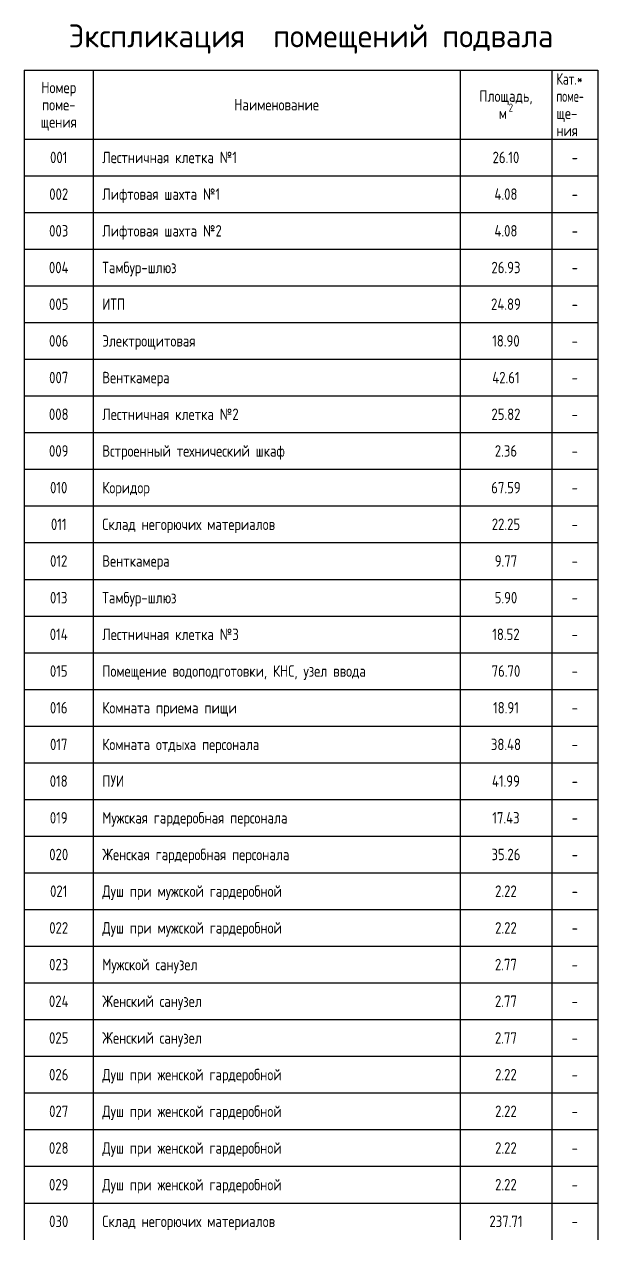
# Model space of a CAD drawing. Header units: millimetres. Extents: x -4830 to 49130, y -6610 to 27750.
# Drawn here: x 36630 to 49130, y -4084 to 22419 of the extents above; entities that cross this region are included whole.
import ezdxf
from ezdxf.enums import TextEntityAlignment as Align

# ---------------------------------------------------------------- set-up
doc = ezdxf.new("R2010")
doc.units = ezdxf.units.MM
doc.layers.add('текст', color=7, linetype='Continuous')
doc.styles.add('GOST-2.304_Type-B', font='GOST_Common.ttf')
doc.styles.add('ГОСТ 2.304', font='CS_Gost2304.shx')

msp = doc.modelspace()

# ---------------------------------------------------------------- linework, layer by layer
at = {"layer": 'текст', "linetype": 'Continuous', "ltscale": 100}
for p, q in [((36630.3, 21415.7), (36630.3, -4084.3)), ((36630.3, 21415.7), (49130.3, 21415.7)), ((36630.3, 21415.7), (36630.3, -4084.3)), ((36630.3, 21415.7), (49130.3, 21415.7)), ((38130.3, 21415.7), (38130.3, -4084.3)), ((38130.3, 21415.7), (38130.3, -4084.3)), ((46130.3, 21415.7), (46130.3, -4084.3)), ((46130.3, 21415.7), (46130.3, -4084.3)), ((48130.3, 21415.7), (48130.3, -4084.3)), ((48130.3, 21415.7), (48130.3, -4084.3)), ((49130.3, 21415.7), (49130.3, -4084.3)), ((49130.3, 21415.7), (49130.3, -4084.3)), ((36630.3, 19915.7), (49130.3, 19915.7)), ((36630.3, 19915.7), (49130.3, 19915.7)), ((36630.3, 19115.7), (49130.3, 19115.7)), ((36630.3, 19115.7), (49130.3, 19115.7)), ((36630.3, 18315.7), (49130.3, 18315.7)), ((36630.3, 18315.7), (49130.3, 18315.7)), ((36630.3, 17515.7), (49130.3, 17515.7)), ((36630.3, 17515.7), (49130.3, 17515.7)), ((36630.3, 16715.7), (49130.3, 16715.7)), ((36630.3, 16715.7), (49130.3, 16715.7)), ((36630.3, 15915.7), (49130.3, 15915.7)), ((36630.3, 15915.7), (49130.3, 15915.7)), ((36630.3, 15115.7), (49130.3, 15115.7)), ((36630.3, 15115.7), (49130.3, 15115.7)), ((36630.3, 14315.7), (49130.3, 14315.7)), ((36630.3, 14315.7), (49130.3, 14315.7)), ((36630.3, 13515.7), (49130.3, 13515.7)), ((36630.3, 13515.7), (49130.3, 13515.7)), ((36630.3, 12715.7), (49130.3, 12715.7)), ((36630.3, 12715.7), (49130.3, 12715.7)), ((36630.3, 11915.7), (49130.3, 11915.7)), ((36630.3, 11915.7), (49130.3, 11915.7)), ((36630.3, 11115.7), (49130.3, 11115.7)), ((36630.3, 11115.7), (49130.3, 11115.7)), ((36630.3, 10315.7), (49130.3, 10315.7)), ((36630.3, 10315.7), (49130.3, 10315.7)), ((36630.3, 9515.7), (49130.3, 9515.7)), ((36630.3, 9515.7), (49130.3, 9515.7)), ((36630.3, 8715.7), (49130.3, 8715.7)), ((36630.3, 8715.7), (49130.3, 8715.7)), ((36630.3, 7915.7), (49130.3, 7915.7)), ((36630.3, 7915.7), (49130.3, 7915.7)), ((36630.3, 7115.7), (49130.3, 7115.7)), ((36630.3, 7115.7), (49130.3, 7115.7)), ((36630.3, 6315.7), (49130.3, 6315.7)), ((36630.3, 6315.7), (49130.3, 6315.7)), ((36630.3, 5515.7), (49130.3, 5515.7)), ((36630.3, 5515.7), (49130.3, 5515.7)), ((36630.3, 4715.7), (49130.3, 4715.7)), ((36630.3, 4715.7), (49130.3, 4715.7)), ((36630.3, 3915.7), (49130.3, 3915.7)), ((36630.3, 3915.7), (49130.3, 3915.7)), ((36630.3, 3115.7), (49130.3, 3115.7)), ((36630.3, 3115.7), (49130.3, 3115.7)), ((36630.3, 2315.7), (49130.3, 2315.7)), ((36630.3, 2315.7), (49130.3, 2315.7)), ((36630.3, 1515.7), (49130.3, 1515.7)), ((36630.3, 1515.7), (49130.3, 1515.7)), ((36630.3, 715.7), (49130.3, 715.7)), ((36630.3, 715.7), (49130.3, 715.7)), ((36630.3, -84.3), (49130.3, -84.3)), ((36630.3, -84.3), (49130.3, -84.3)), ((36630.3, -884.3), (49130.3, -884.3)), ((36630.3, -884.3), (49130.3, -884.3)), ((36630.3, -1684.3), (49130.3, -1684.3)), ((36630.3, -1684.3), (49130.3, -1684.3)), ((36630.3, -2484.3), (49130.3, -2484.3)), ((36630.3, -2484.3), (49130.3, -2484.3)), ((36630.3, -3284.3), (49130.3, -3284.3)), ((36630.3, -3284.3), (49130.3, -3284.3))]:
    msp.add_line(p, q, dxfattribs=at)

# ---------------------------------------------------------------- texts
at = {"layer": 'текст', "ltscale": 100, "style": 'GOST-2.304_Type-B'}
msp.add_text('Экспликация  помещений подвала', height=500, dxfattribs=at).set_placement((42880.3, 22165.7), align=Align.MIDDLE_CENTER)
msp.add_text('Экспликация  помещений подвала', height=500, dxfattribs=at).set_placement((42880.3, 22165.7), align=Align.MIDDLE_CENTER)
at = {"layer": 'текст', "linetype": 'Continuous', "ltscale": 100, "style": 'ГОСТ 2.304'}
for s, width, p in [('Кат.*', 0.901408, (48230.3, 21228.2)), ('Кат.*', 0.901408, (48230.3, 21228.2)), ('поме-', 0.820513, (48230.3, 20853.2)), ('поме-', 0.820513, (48230.3, 20853.2))]:
    msp.add_text(s, height=250, dxfattribs=dict(at, width=width)).set_placement(p, align=Align.MIDDLE_LEFT)
for s, height, p in [('Номер', 250, (37380.3, 21040.7)), ('Номер', 250, (37380.3, 21040.7)), ('Площадь,', 250, (47130.3, 20853.2)), ('Площадь,', 250, (47130.3, 20853.2)), ('поме-', 250, (37380.3, 20665.7)), ('поме-', 250, (37380.3, 20665.7)), ('Наименование', 250, (42130.3, 20665.7)), ('Наименование', 250, (42130.3, 20665.7)), ('2', 175, (47236.6, 20603.2)), ('2', 175, (47236.6, 20603.2)), ('м', 250, (47064.7, 20478.2)), ('м', 250, (47064.7, 20478.2)), ('щения', 250, (37380.3, 20290.7)), ('щения', 250, (37380.3, 20290.7)), ('001', 250, (37380.3, 19515.7)), ('001', 250, (37380.3, 19515.7)), ('26.10', 250, (47130.3, 19515.7)), ('26.10', 250, (47130.3, 19515.7)), ('-', 250, (48630.3, 19515.7)), ('-', 250, (48630.3, 19515.7)), ('002', 250, (37380.3, 18715.7)), ('002', 250, (37380.3, 18715.7)), ('4.08', 250, (47130.3, 18715.7)), ('4.08', 250, (47130.3, 18715.7)), ('-', 250, (48630.3, 18715.7)), ('-', 250, (48630.3, 18715.7)), ('003', 250, (37380.3, 17915.7)), ('003', 250, (37380.3, 17915.7)), ('4.08', 250, (47130.3, 17915.7)), ('4.08', 250, (47130.3, 17915.7)), ('-', 250, (48630.3, 17915.7)), ('-', 250, (48630.3, 17915.7)), ('004', 250, (37380.3, 17115.7)), ('004', 250, (37380.3, 17115.7)), ('26.93', 250, (47130.3, 17115.7)), ('26.93', 250, (47130.3, 17115.7)), ('-', 250, (48630.3, 17115.7)), ('-', 250, (48630.3, 17115.7)), ('005', 250, (37380.3, 16315.7)), ('005', 250, (37380.3, 16315.7)), ('24.89', 250, (47130.3, 16315.7)), ('24.89', 250, (47130.3, 16315.7)), ('-', 250, (48630.3, 16315.7)), ('-', 250, (48630.3, 16315.7)), ('006', 250, (37380.3, 15515.7)), ('006', 250, (37380.3, 15515.7)), ('18.90', 250, (47130.3, 15515.7)), ('18.90', 250, (47130.3, 15515.7)), ('-', 250, (48630.3, 15515.7)), ('-', 250, (48630.3, 15515.7)), ('007', 250, (37380.3, 14715.7)), ('007', 250, (37380.3, 14715.7)), ('42.61', 250, (47130.3, 14715.7)), ('42.61', 250, (47130.3, 14715.7)), ('-', 250, (48630.3, 14715.7)), ('-', 250, (48630.3, 14715.7)), ('008', 250, (37380.3, 13915.7)), ('008', 250, (37380.3, 13915.7)), ('25.82', 250, (47130.3, 13915.7)), ('25.82', 250, (47130.3, 13915.7)), ('-', 250, (48630.3, 13915.7)), ('-', 250, (48630.3, 13915.7)), ('009', 250, (37380.3, 13115.7)), ('009', 250, (37380.3, 13115.7)), ('2.36', 250, (47130.3, 13115.7)), ('2.36', 250, (47130.3, 13115.7)), ('-', 250, (48630.3, 13115.7)), ('-', 250, (48630.3, 13115.7)), ('010', 250, (37380.3, 12315.7)), ('010', 250, (37380.3, 12315.7)), ('67.59', 250, (47130.3, 12315.7)), ('67.59', 250, (47130.3, 12315.7)), ('-', 250, (48630.3, 12315.7)), ('-', 250, (48630.3, 12315.7)), ('011', 250, (37380.3, 11515.7)), ('011', 250, (37380.3, 11515.7)), ('22.25', 250, (47130.3, 11515.7)), ('22.25', 250, (47130.3, 11515.7)), ('-', 250, (48630.3, 11515.7)), ('-', 250, (48630.3, 11515.7)), ('012', 250, (37380.3, 10715.7)), ('012', 250, (37380.3, 10715.7)), ('9.77', 250, (47130.3, 10715.7)), ('9.77', 250, (47130.3, 10715.7)), ('-', 250, (48630.3, 10715.7)), ('-', 250, (48630.3, 10715.7)), ('013', 250, (37380.3, 9915.7)), ('013', 250, (37380.3, 9915.7)), ('5.90', 250, (47130.3, 9915.7)), ('5.90', 250, (47130.3, 9915.7)), ('-', 250, (48630.3, 9915.7)), ('-', 250, (48630.3, 9915.7)), ('014', 250, (37380.3, 9115.7)), ('014', 250, (37380.3, 9115.7)), ('18.52', 250, (47130.3, 9115.7)), ('18.52', 250, (47130.3, 9115.7)), ('-', 250, (48630.3, 9115.7)), ('-', 250, (48630.3, 9115.7)), ('015', 250, (37380.3, 8315.7)), ('015', 250, (37380.3, 8315.7)), ('76.70', 250, (47130.3, 8315.7)), ('76.70', 250, (47130.3, 8315.7)), ('-', 250, (48630.3, 8315.7)), ('-', 250, (48630.3, 8315.7)), ('016', 250, (37380.3, 7515.7)), ('016', 250, (37380.3, 7515.7)), ('18.91', 250, (47130.3, 7515.7)), ('18.91', 250, (47130.3, 7515.7)), ('-', 250, (48630.3, 7515.7)), ('-', 250, (48630.3, 7515.7)), ('017', 250, (37380.3, 6715.7)), ('017', 250, (37380.3, 6715.7)), ('38.48', 250, (47130.3, 6715.7)), ('38.48', 250, (47130.3, 6715.7)), ('-', 250, (48630.3, 6715.7)), ('-', 250, (48630.3, 6715.7)), ('018', 250, (37380.3, 5915.7)), ('018', 250, (37380.3, 5915.7)), ('41.99', 250, (47130.3, 5915.7)), ('41.99', 250, (47130.3, 5915.7)), ('-', 250, (48630.3, 5915.7)), ('-', 250, (48630.3, 5915.7)), ('019', 250, (37380.3, 5115.7)), ('019', 250, (37380.3, 5115.7)), ('17.43', 250, (47130.3, 5115.7)), ('17.43', 250, (47130.3, 5115.7)), ('-', 250, (48630.3, 5115.7)), ('-', 250, (48630.3, 5115.7)), ('020', 250, (37380.3, 4315.7)), ('020', 250, (37380.3, 4315.7)), ('35.26', 250, (47130.3, 4315.7)), ('35.26', 250, (47130.3, 4315.7)), ('-', 250, (48630.3, 4315.7)), ('-', 250, (48630.3, 4315.7)), ('021', 250, (37380.3, 3515.7)), ('021', 250, (37380.3, 3515.7)), ('2.22', 250, (47130.3, 3515.7)), ('2.22', 250, (47130.3, 3515.7)), ('-', 250, (48630.3, 3515.7)), ('-', 250, (48630.3, 3515.7)), ('022', 250, (37380.3, 2715.7)), ('022', 250, (37380.3, 2715.7)), ('2.22', 250, (47130.3, 2715.7)), ('2.22', 250, (47130.3, 2715.7)), ('-', 250, (48630.3, 2715.7)), ('-', 250, (48630.3, 2715.7)), ('023', 250, (37380.3, 1915.7)), ('023', 250, (37380.3, 1915.7)), ('2.77', 250, (47130.3, 1915.7)), ('2.77', 250, (47130.3, 1915.7)), ('-', 250, (48630.3, 1915.7)), ('-', 250, (48630.3, 1915.7)), ('024', 250, (37380.3, 1115.7)), ('024', 250, (37380.3, 1115.7)), ('2.77', 250, (47130.3, 1115.7)), ('2.77', 250, (47130.3, 1115.7)), ('-', 250, (48630.3, 1115.7)), ('-', 250, (48630.3, 1115.7)), ('025', 250, (37380.3, 315.7)), ('025', 250, (37380.3, 315.7)), ('2.77', 250, (47130.3, 315.7)), ('2.77', 250, (47130.3, 315.7)), ('-', 250, (48630.3, 315.7)), ('-', 250, (48630.3, 315.7)), ('026', 250, (37380.3, -484.3)), ('026', 250, (37380.3, -484.3)), ('2.22', 250, (47130.3, -484.3)), ('2.22', 250, (47130.3, -484.3)), ('-', 250, (48630.3, -484.3)), ('-', 250, (48630.3, -484.3)), ('027', 250, (37380.3, -1284.3)), ('027', 250, (37380.3, -1284.3)), ('2.22', 250, (47130.3, -1284.3)), ('2.22', 250, (47130.3, -1284.3)), ('-', 250, (48630.3, -1284.3)), ('-', 250, (48630.3, -1284.3)), ('028', 250, (37380.3, -2084.3)), ('028', 250, (37380.3, -2084.3)), ('2.22', 250, (47130.3, -2084.3)), ('2.22', 250, (47130.3, -2084.3)), ('-', 250, (48630.3, -2084.3)), ('-', 250, (48630.3, -2084.3)), ('029', 250, (37380.3, -2884.3)), ('029', 250, (37380.3, -2884.3)), ('2.22', 250, (47130.3, -2884.3)), ('2.22', 250, (47130.3, -2884.3)), ('-', 250, (48630.3, -2884.3)), ('-', 250, (48630.3, -2884.3)), ('030', 250, (37380.3, -3684.3)), ('030', 250, (37380.3, -3684.3)), ('237.71', 250, (47130.3, -3684.3)), ('237.71', 250, (47130.3, -3684.3)), ('-', 250, (48630.3, -3684.3)), ('-', 250, (48630.3, -3684.3))]:
    msp.add_text(s, height=height, dxfattribs=at).set_placement(p, align=Align.MIDDLE_CENTER)
for s, p in [('ще-', (48230.3, 20478.2)), ('ще-', (48230.3, 20478.2)), ('ния', (48230.3, 20103.2)), ('ния', (48230.3, 20103.2)), ('Лестничная клетка №1', (38330.3, 19515.7)), ('Лестничная клетка №1', (38330.3, 19515.7)), ('Лифтовая шахта №1', (38330.3, 18715.7)), ('Лифтовая шахта №1', (38330.3, 18715.7)), ('Лифтовая шахта №2', (38330.3, 17915.7)), ('Лифтовая шахта №2', (38330.3, 17915.7)), ('Тамбур-шлюз', (38330.3, 17115.7)), ('Тамбур-шлюз', (38330.3, 17115.7)), ('ИТП', (38330.3, 16315.7)), ('ИТП', (38330.3, 16315.7)), ('Электрощитовая', (38330.3, 15515.7)), ('Электрощитовая', (38330.3, 15515.7)), ('Венткамера', (38330.3, 14715.7)), ('Венткамера', (38330.3, 14715.7)), ('Лестничная клетка №2', (38330.3, 13915.7)), ('Лестничная клетка №2', (38330.3, 13915.7)), ('Встроенный технический шкаф', (38330.3, 13115.7)), ('Встроенный технический шкаф', (38330.3, 13115.7)), ('Коридор', (38330.3, 12315.7)), ('Коридор', (38330.3, 12315.7)), ('Склад негорючих материалов', (38330.3, 11515.7)), ('Склад негорючих материалов', (38330.3, 11515.7)), ('Венткамера', (38330.3, 10715.7)), ('Венткамера', (38330.3, 10715.7)), ('Тамбур-шлюз', (38330.3, 9915.7)), ('Тамбур-шлюз', (38330.3, 9915.7)), ('Лестничная клетка №3', (38330.3, 9115.7)), ('Лестничная клетка №3', (38330.3, 9115.7)), ('Помещение водоподготовки, КНС, узел ввода', (38330.3, 8315.7)), ('Помещение водоподготовки, КНС, узел ввода', (38330.3, 8315.7)), ('Комната приема пищи', (38330.3, 7515.7)), ('Комната приема пищи', (38330.3, 7515.7)), ('Комната отдыха персонала', (38330.3, 6715.7)), ('Комната отдыха персонала', (38330.3, 6715.7)), ('ПУИ', (38330.3, 5915.7)), ('ПУИ', (38330.3, 5915.7)), ('Мужская гардеробная персонала', (38330.3, 5115.7)), ('Мужская гардеробная персонала', (38330.3, 5115.7)), ('Женская гардеробная персонала', (38330.3, 4315.7)), ('Женская гардеробная персонала', (38330.3, 4315.7)), ('Душ при мужской гардеробной', (38330.3, 3515.7)), ('Душ при мужской гардеробной', (38330.3, 3515.7)), ('Душ при мужской гардеробной', (38330.3, 2715.7)), ('Душ при мужской гардеробной', (38330.3, 2715.7)), ('Мужской санузел', (38330.3, 1915.7)), ('Мужской санузел', (38330.3, 1915.7)), ('Женский санузел', (38330.3, 1115.7)), ('Женский санузел', (38330.3, 1115.7)), ('Женский санузел', (38330.3, 315.7)), ('Женский санузел', (38330.3, 315.7)), ('Душ при женской гардеробной', (38330.3, -484.3)), ('Душ при женской гардеробной', (38330.3, -484.3)), ('Душ при женской гардеробной', (38330.3, -1284.3)), ('Душ при женской гардеробной', (38330.3, -1284.3)), ('Душ при женской гардеробной', (38330.3, -2084.3)), ('Душ при женской гардеробной', (38330.3, -2084.3)), ('Душ при женской гардеробной', (38330.3, -2884.3)), ('Душ при женской гардеробной', (38330.3, -2884.3)), ('Склад негорючих материалов', (38330.3, -3684.3)), ('Склад негорючих материалов', (38330.3, -3684.3))]:
    msp.add_text(s, height=250, dxfattribs=at).set_placement(p, align=Align.MIDDLE_LEFT)

doc.saveas('drawing.dxf')
